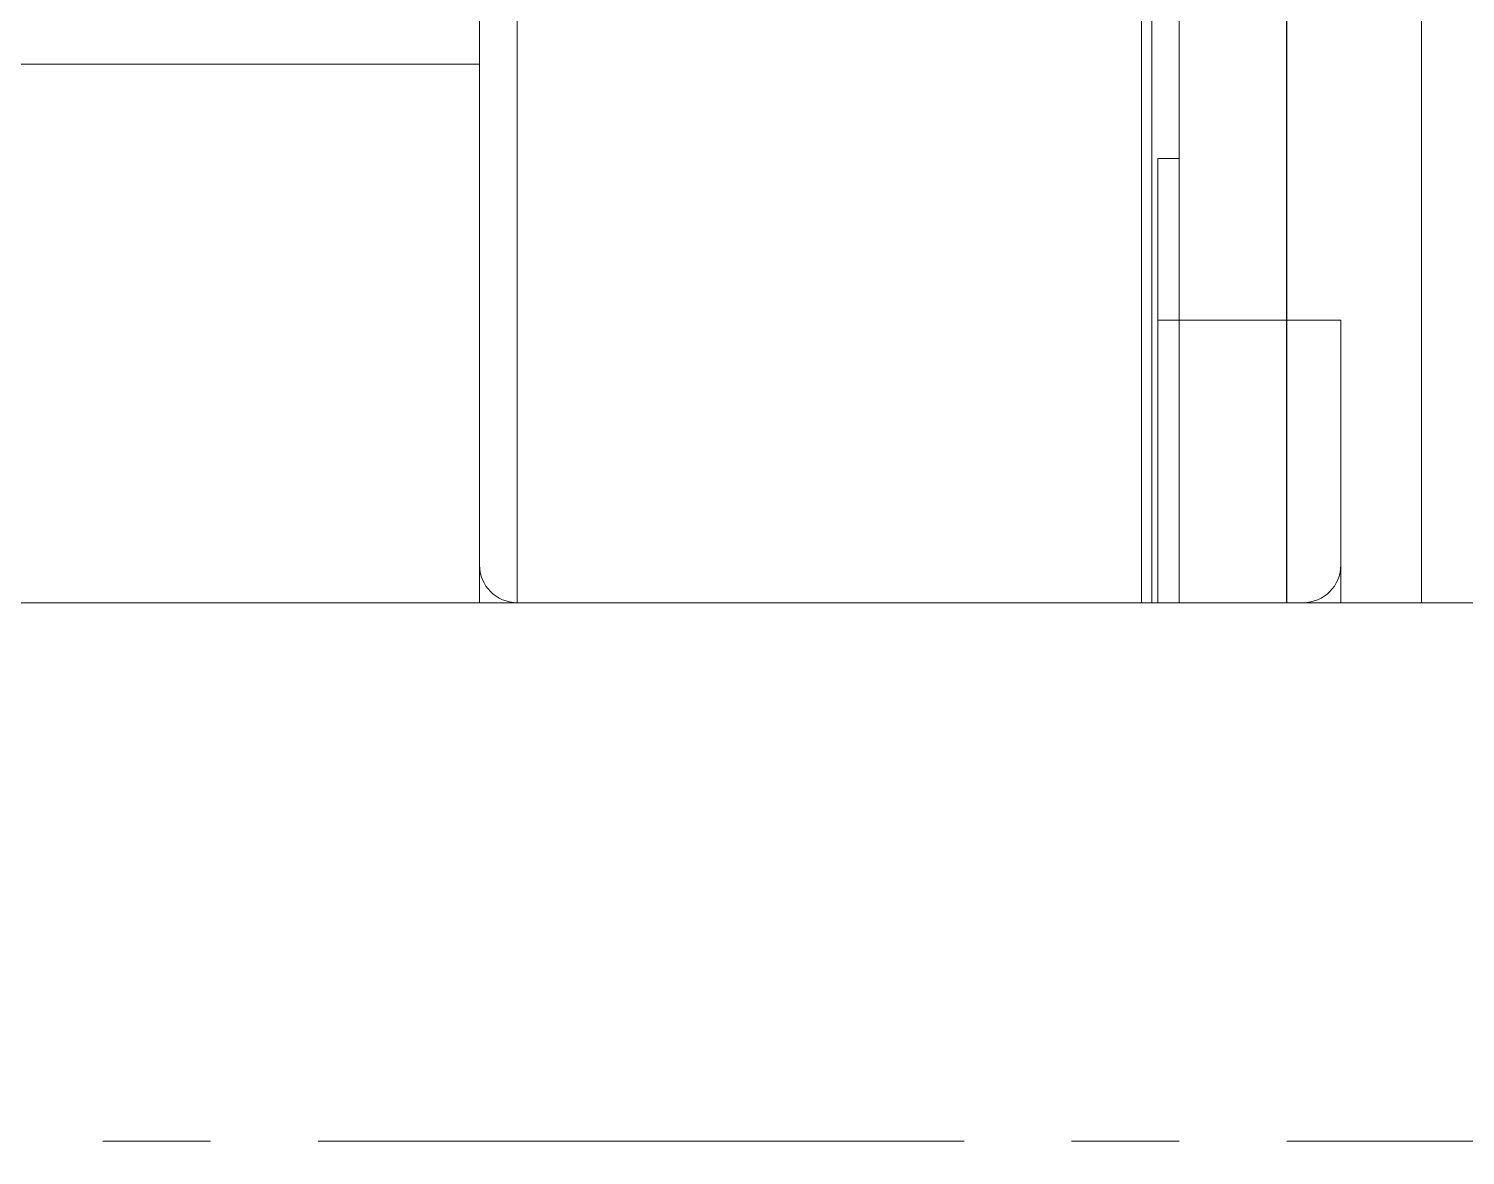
# Model space of a CAD drawing. Header units: millimetres. Extents: x -50460 to 50460, y -35640 to 35640.
# Drawn here: x -33282.62 to -33255.93, y 25691.68 to 25712.61 of the extents above; entities that cross this region are included whole.
import ezdxf

# ---------------------------------------------------------------- set-up
doc = ezdxf.new("R2010")
doc.units = ezdxf.units.MM
doc.set_wipeout_variables(frame=1)
doc.linetypes.add('点画线', pattern=[18, 12, -2, 2, -2])
for name, color, linetype, lineweight in [('EB0', 7, 'Continuous', 15), ('中心线层', 1, '点画线', 18), ('尺寸线层', 4, 'Continuous', 18), ('粗实线层', 7, 'Continuous', 15), ('粗实线层_1', 7, 'Continuous', 15), ('细实线层', 3, 'Continuous', 18)]:
    doc.layers.add(name, color=color, linetype=linetype, lineweight=lineweight)

# ---------------------------------------------------------------- blocks, each defined once
blk = doc.blocks.new('*X1027')
at = {"layer": '粗实线层'}
blk.add_line((-12, -10), (-12, -177), dxfattribs=at)
blk = doc.blocks.new('*X1024')
at = {"layer": '中心线层'}
blk.add_line((-1.42, -178), (-27.42, -178), dxfattribs=at)
at = {"layer": '粗实线层_1'}
blk.add_blockref('*X1027', (-9, -39.5), dxfattribs=at)
blk = doc.blocks.new('*X1029')
at = {"layer": '中心线层', "linetype": '点画线', "lineweight": 18}
for p, q in [((-3.51, -42.5), (-73.49, -42.5)), ((-3.51, -42.5), (-73.49, -42.5)), ((-16, -42.5), (-61, -42.5)), ((-16, -42.5), (-61, -42.5)), ((-16, -42.5), (-15.3, -42.5)), ((-16, -42.5), (-15.3, -42.5)), ((-15.3, -42.5), (-16, -42.5)), ((-15.3, -42.5), (-16, -42.5)), ((-15.3, -42.5), (-16, -42.5)), ((-15.3, -42.5), (-16, -42.5)), ((-0.7, -42.5), (-15.3, -42.5)), ((-0.7, -42.5), (-15.3, -42.5)), ((-1, -42.5), (-3.7, -42.5)), ((-1, -42.5), (-3.7, -42.5)), ((-1.01, -42.5), (-3.51, -42.5)), ((-1.01, -42.5), (-3.51, -42.5)), ((0, -42.5), (-3.4, -42.5)), ((-1, -42.5), (-3.4, -42.5)), ((0, -42.5), (-1, -42.5)), ((-0.7, -42.5), (0, -42.5)), ((-0.7, -42.5), (0, -42.5))]:
    blk.add_line(p, q, dxfattribs=at)
at = {"layer": '粗实线层'}
for p, q in [((-3.51, -42.5), (-3.51, 0)), ((-3.51, 0), (-3.51, -42.5)), ((-1.01, -42.5), (-1.01, -2.5)), ((-1, -42.5), (-1, -10.85)), ((-16, -42.5), (-16, -19)), ((-15.3, -19), (-15.3, -42.5)), ((-3.7, -42.5), (-3.7, -19)), ((-3, -42.5), (-3, -19.7)), ((-16, -22.5), (-61, -22.5)), ((-16, -42.5), (-16, -22.5)), ((-3.4, -42.5), (-3.4, -24.25)), ((-3, -24.25), (-3.4, -24.25)), ((-1, -27.25), (-3.4, -27.25)), ((0, -27.25), (-1, -27.25)), ((0, -42.5), (0, -27.25)), ((-15.3, -32.5), (-15.3, -42.5)), ((-0.7, -32.5), (-15.3, -32.5)), ((-0.7, -32.5), (-0.7, -42.5)), ((-16, -62.5), (-16, -42.5)), ((-16, -66), (-16, -42.5)), ((-15.3, -42.5), (-15.3, -52.5)), ((-15.3, -42.5), (-15.3, -66)), ((-3, -42.5), (-3.7, -42.5)), ((-3, -42.5), (-3.7, -42.5)), ((-3.7, -66), (-3.7, -42.5)), ((-3.51, -42.5), (-3.51, -85)), ((-3.51, -85), (-3.51, -42.5)), ((-3, -42.5), (-3.4, -42.5)), ((-3, -42.5), (-3.4, -42.5)), ((-3.4, -60.75), (-3.4, -42.5)), ((-3, -42.5), (-3, -65.3)), ((-1.01, -42.5), (-1.01, -82.5)), ((-1, -42.5), (-1.01, -42.5)), ((-1, -42.5), (-1.01, -42.5)), ((-1, -42.764), (-1, -42.5)), ((-0.7, -42.5), (-0.7, -52.5)), ((0, -57.75), (0, -42.5)), ((-1, -44.018), (-1, -42.764))]:
    blk.add_line(p, q, dxfattribs=at)
for centre, start, end in [((-15.3, -31.8), 180, 270), ((-0.7, -31.8), 269.9999, 359.9975)]:
    blk.add_arc(centre, 0.7, start, end, dxfattribs=at)
blk = doc.blocks.new('*X1031')
at = {"layer": 'EB0'}
blk.add_line((0, 10), (-138.5, 10), dxfattribs=at)
at = {"layer": '中心线层', "linetype": '点画线', "lineweight": 18}
blk.add_line((15.5, 0), (-143, 0), dxfattribs=at)
blk = doc.blocks.new('*X947')
at = {"layer": '粗实线层_1'}
for name, p in [('*X1024', (984, 238)), ('*X1029', (961.5, 102.5))]:
    blk.add_blockref(name, p, dxfattribs=at)
blk.add_wipeout([(835, 60), (835, 68.5), (835, 68.5), (836.5, 70), (836.5, 70), (881, 70), (881, 70), (893.5, 70), (893.5, 70), (975, 70), (975, 70), (975, 77.321), (975, 77.321), (986.223, 77.321), (987.5, 72.99), (987.499, 73.143), (987.494, 73.295), (987.487, 73.448), (987.477, 73.6), (987.464, 73.752), (987.448, 73.904), (987.429, 74.055), (987.407, 74.206), (987.382, 74.357), (987.355, 74.507), (987.324, 74.656), (987.291, 74.805), (987.255, 74.953), (987.216, 75.101), (987.174, 75.248), (987.129, 75.394), (987.082, 75.539), (987.032, 75.683), (986.979, 75.826), (986.924, 75.968), (986.865, 76.109), (986.804, 76.249), (986.741, 76.387), (986.674, 76.525), (986.606, 76.661), (986.534, 76.796), (986.46, 76.929), (986.383, 77.061), (986.304, 77.192), (986.223, 77.321), (987.5, 72.99), (987.5, 60), (987.5, 60), (987.5, 47.01), (986.223, 42.679), (986.304, 42.808), (986.383, 42.939), (986.46, 43.071), (986.534, 43.204), (986.606, 43.339), (986.674, 43.475), (986.741, 43.613), (986.804, 43.751), (986.865, 43.891), (986.924, 44.032), (986.979, 44.174), (987.032, 44.317), (987.082, 44.461), (987.129, 44.606), (987.174, 44.752), (987.216, 44.899), (987.255, 45.047), (987.291, 45.195), (987.324, 45.344), (987.355, 45.493), (987.382, 45.643), (987.407, 45.794), (987.429, 45.945), (987.448, 46.096), (987.464, 46.248), (987.477, 46.4), (987.487, 46.552), (987.494, 46.705), (987.499, 46.857), (987.5, 47.01), (986.223, 42.679), (975, 42.679), (975, 42.679), (975, 50), (975, 50), (893.5, 50), (893.5, 50), (881, 50), (881, 50), (836.5, 50), (836.5, 50), (835, 51.5), (835, 51.5)]).dxf.layer = '粗实线层_1'
blk.add_blockref('*X1031', (975, 60), dxfattribs=at)
blk = doc.blocks.new('*X805')
at = {"layer": '细实线层'}
blk.add_blockref('*X947', (-1515, 4855), dxfattribs=at)

msp = doc.modelspace()

# ---------------------------------------------------------------- block references
at = {"layer": '尺寸线层'}
msp.add_blockref('*X805', (-32704.742, 20776.945), dxfattribs=at)

doc.saveas('drawing.dxf')
